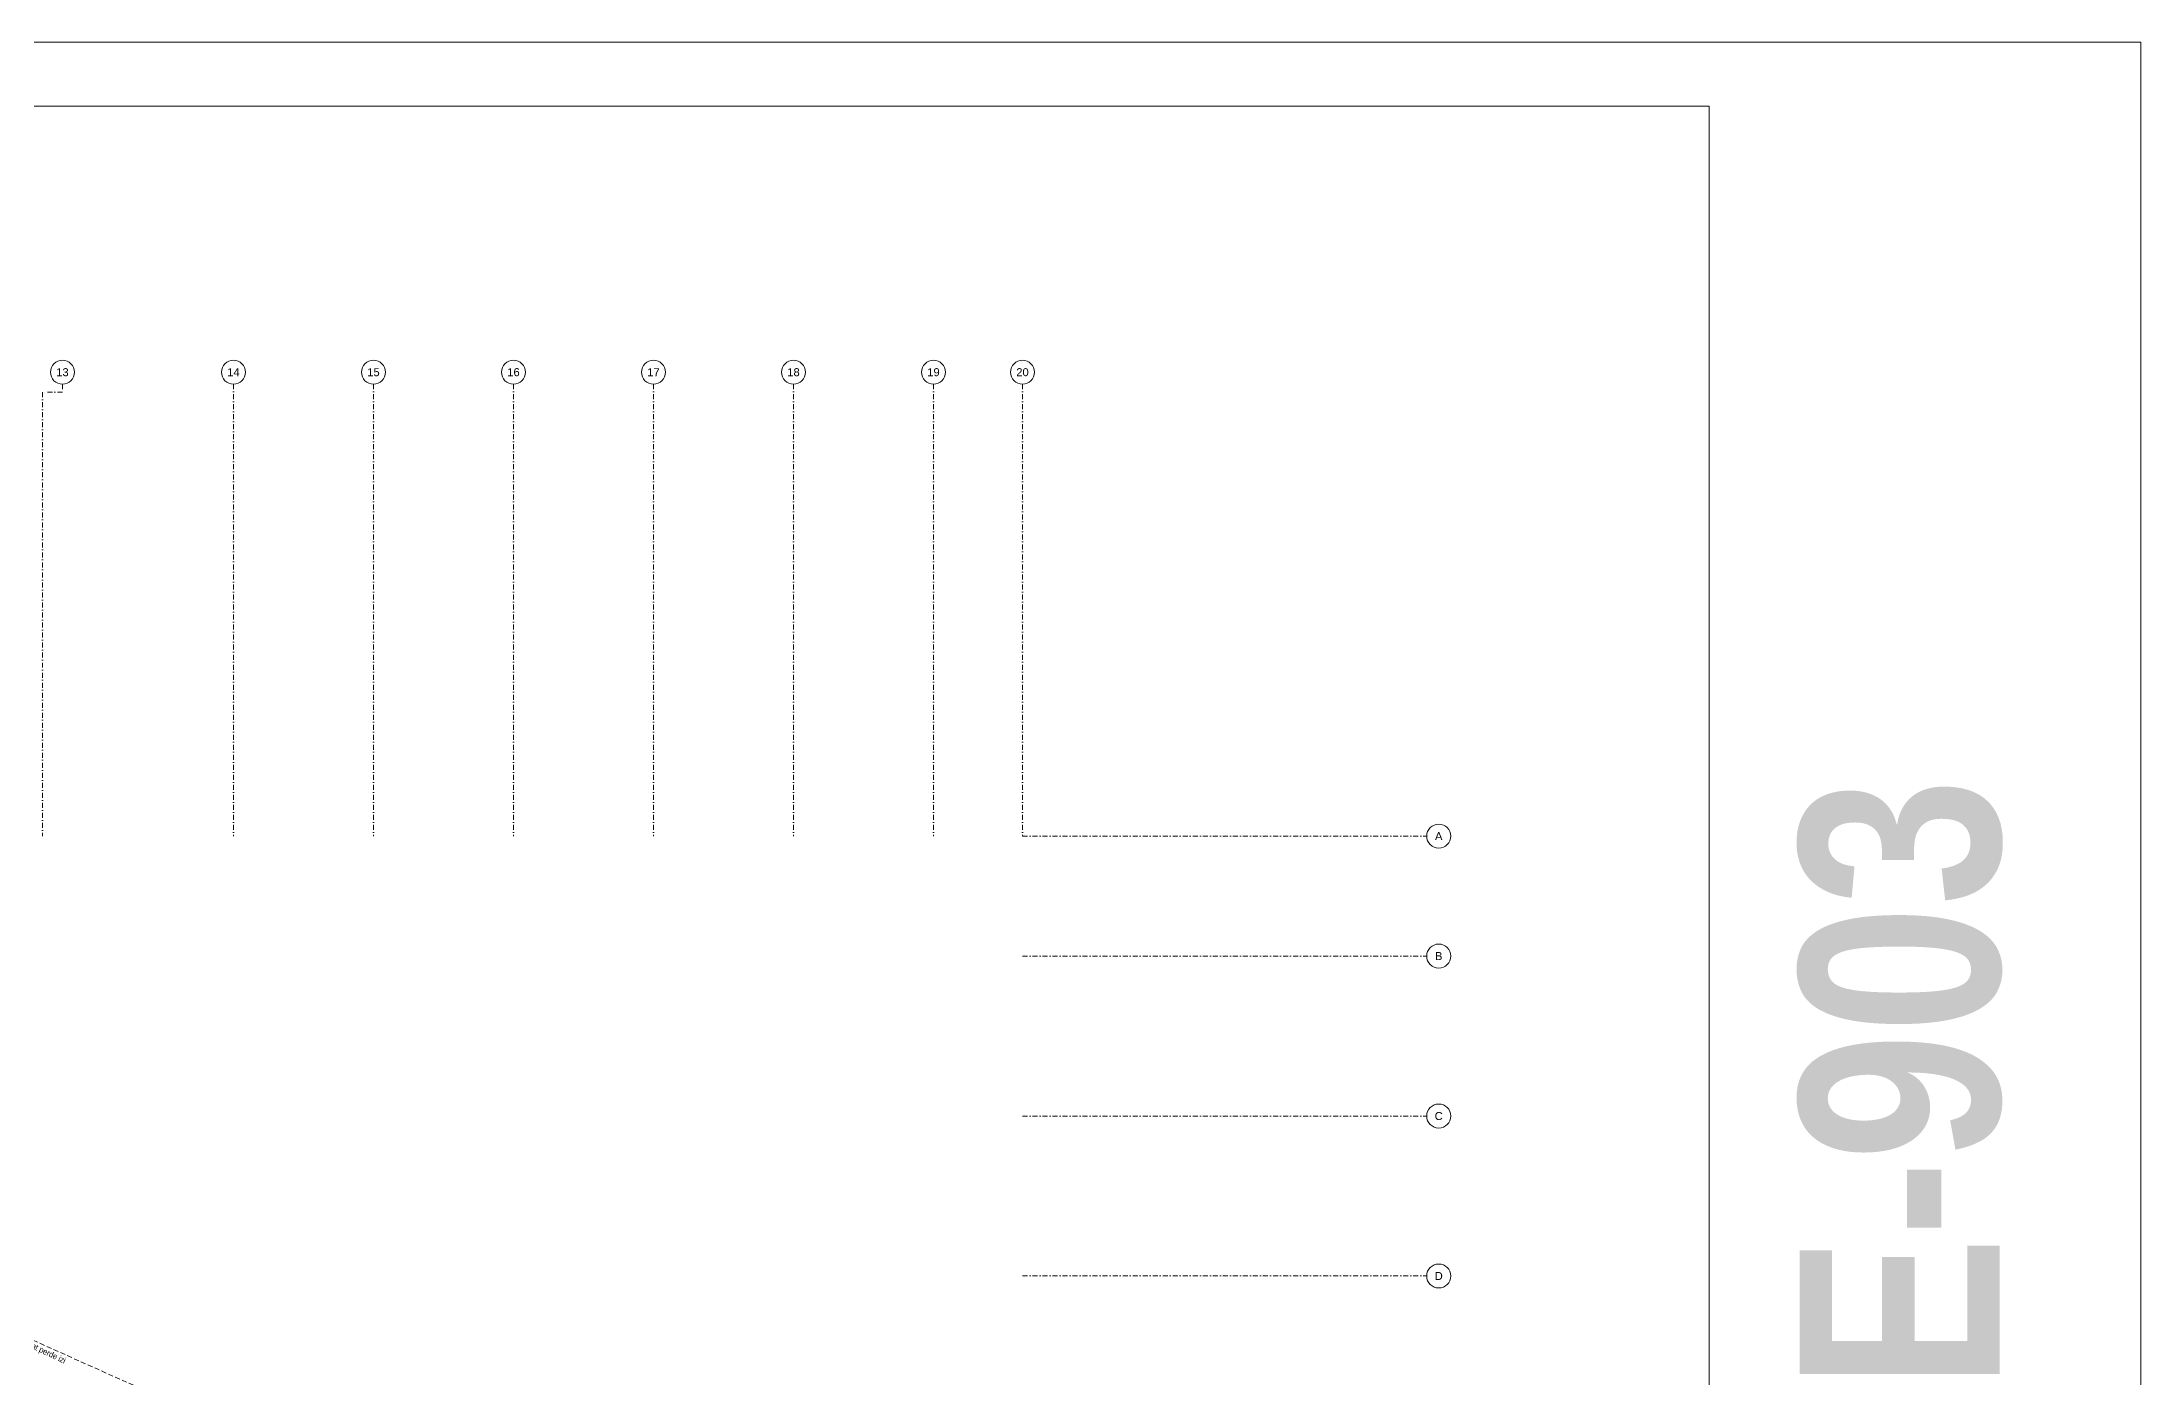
# Model space of a CAD drawing. Header units: metres. Extents: x -13545 to 152404, y -11890 to 28436.
# Drawn here: x 91665 to 102159, y 5925 to 12601 of the extents above; entities that cross this region are included whole.
import ezdxf
from ezdxf.enums import TextEntityAlignment as Align

# ---------------------------------------------------------------- set-up
doc = ezdxf.new("R2010")
doc.units = ezdxf.units.M
doc.header["$LTSCALE"] = 100
doc.header["$MEASUREMENT"] = 0
for name, pattern in [('DASHDOT2', [0.5, 0.25, -0.125, 0, -0.125]), ('DOT2', [0.125, 0, -0.125]), ('HIDDEN', [0.375, 0.25, -0.125])]:
    doc.linetypes.add(name, pattern=pattern)
doc.layers.get('0').update_dxf_attribs({"color": 9, "lineweight": 9})
for name, color, linetype, lineweight in [('20', 9, 'DOT2', 9), ('21', 9, 'Continuous', 9), ('24', 9, 'DASHDOT2', 9), ('40A', 9, 'Continuous', 9)]:
    doc.layers.add(name, color=color, linetype=linetype, lineweight=lineweight)
doc.styles.add('Arial', font='arial.ttf', dxfattribs={"height": 2.5})
doc.styles.add('MuuM_TEXT-BOLD', font='ARIALNB.TTF')
doc.styles.add('MuuM_TEXT-STANDART', font='ARIALN.TTF')

# ---------------------------------------------------------------- blocks, each defined once
blk = doc.blocks.new('0_aks')
at = {"linetype": 'Continuous'}
blk.add_circle((0, 0), 3, dxfattribs=at)
at = {"style": 'Arial'}
blk.add_attdef('AKS', text='', height=2, dxfattribs=at).set_placement((0, 0), align=Align.MIDDLE_CENTER)
blk = doc.blocks.new('p-akslar_yeni')
at = {"layer": '24'}
for points in [[(14040, 2315), (14040, 2275), (13940, 2275), (13940, 55)], [(14895, 2315), (14895, 55)], [(15595, 2315), (15595, 55)], [(16295, 2315), (16295, 55)], [(16995, 2315), (16995, 55)], [(17695, 2315), (17695, 55)], [(18395, 2315), (18395, 55)], [(18840, 2315), (18840, 55)], [(18840, 55), (20861, 55)], [(18840, -545), (20861, -545)], [(18840, -1345), (20861, -1345)], [(18840, -2145), (20861, -2145)]]:
    blk.add_lwpolyline(points, dxfattribs=at)
at = {"layer": '21', "xscale": 20, "yscale": 20, "zscale": 20}
for p, values in [((14040, 2375), {'AKS': '13'}), ((14895, 2375), {'AKS': '14'}), ((15595, 2375), {'AKS': '15'}), ((16295, 2375), {'AKS': '16'}), ((16995, 2375), {'AKS': '17'}), ((17695, 2375), {'AKS': '18'}), ((18395, 2375), {'AKS': '19'}), ((18840, 2375), {'AKS': '20'}), ((20921, 55), {'AKS': 'A'}), ((20921, -545), {'AKS': 'B'}), ((20921, -1345), {'AKS': 'C'}), ((20921, -2145), {'AKS': 'D'})]:
    blk.add_blockref('0_aks', p, dxfattribs=at).add_auto_attribs(values)
blk = doc.blocks.new('1.Bod.Ara.Mimari Elk')
at = {"layer": '20', "linetype": 'HIDDEN'}
blk.add_lwpolyline([(11767.85, -4685.8), (11421.22, -4460.1), (10945.13, -4163.64), (9074.53, -3238.51), (6612.89, -2132.43), (4752.35, -1474.85), (3821.13, -1227.81)], dxfattribs=at)
at = {"layer": '21', "style": 'MuuM_TEXT-STANDART'}
blk.add_text('bodrum kat perde izi', height=30, rotation=334.616331, dxfattribs=at).set_placement((7325.61, -2493.06))

msp = doc.modelspace()

# ---------------------------------------------------------------- linework, layer by layer
at = {"layer": '40A'}
for points in [[(102159, -4219), (74159, -4219), (74159, 12601), (102159, 12601)], [(74479, 12281), (100000, 12281), (100000, -3899), (74479, -3899)]]:
    msp.add_lwpolyline(points, close=True, dxfattribs=at)

# ---------------------------------------------------------------- block references
msp.add_blockref('1.Bod.Ara.Mimari Elk', (84142, 8630))
at = {"layer": '24'}
msp.add_blockref('p-akslar_yeni', (77727, 8575), dxfattribs=at)

# ---------------------------------------------------------------- texts
at = {"layer": '40A', "style": 'MuuM_TEXT-BOLD'}
msp.add_text('94-KRT-E-E-903', height=1000, rotation=90, dxfattribs=at).set_placement((101452, 328))

doc.saveas('drawing.dxf')
